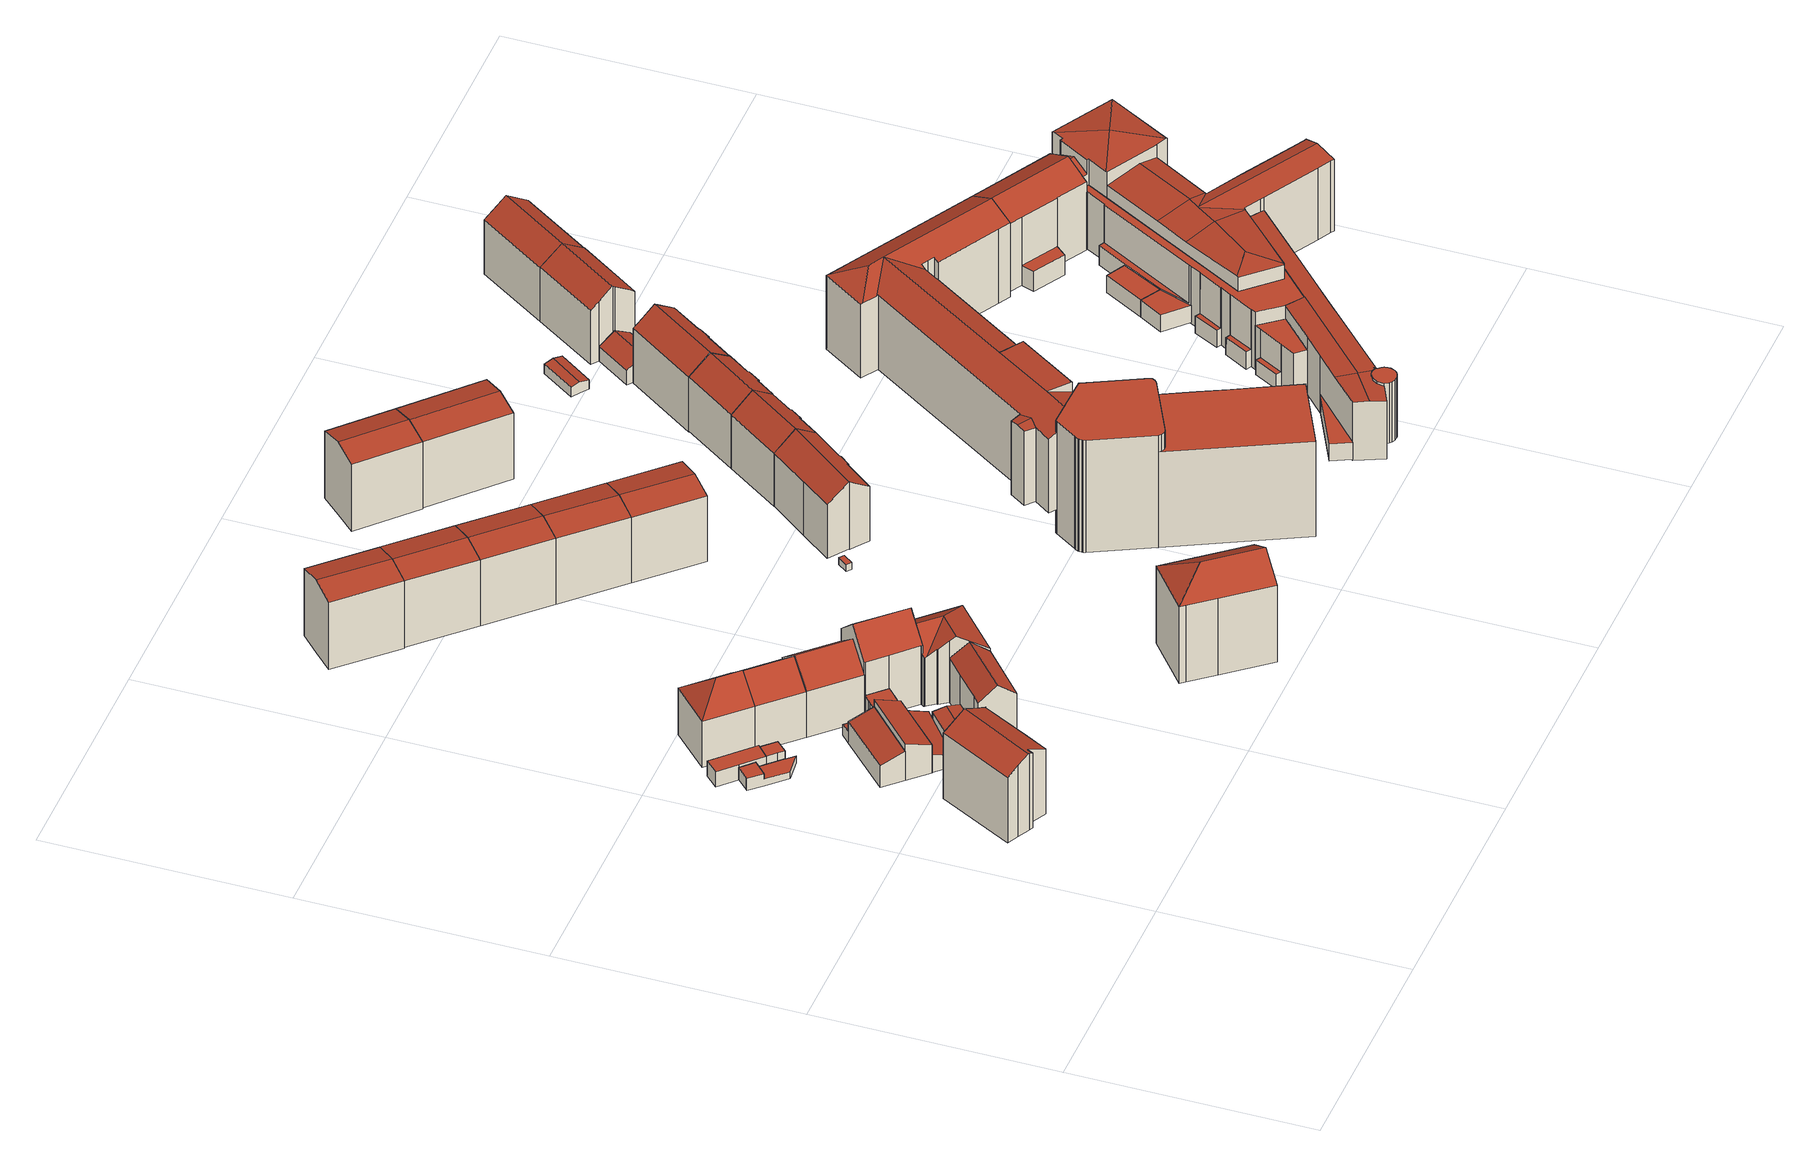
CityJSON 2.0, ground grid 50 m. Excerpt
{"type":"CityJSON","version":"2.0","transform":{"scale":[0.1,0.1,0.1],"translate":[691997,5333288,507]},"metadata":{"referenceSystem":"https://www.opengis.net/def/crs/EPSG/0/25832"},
"CityObjects":{
"building1":{"type":"Building","attributes":{"Gemeindeschluessel":"09162000","HoeheDach":"532.330","HoeheGrund":"514.260","Methode":"1000","NiedrigsteTraufeDesGebaeudes":"529.598","Geometrietyp2DReferenz":"3000","function":"31001_1000","roofType":"3100","measuredHeight":18.07,"storeysAboveGround":5},"geometry":[{"type":"MultiSurface","lod":"2","boundaries":[[[0,1,2,3,4,5]],[[6,7,2,1]],[[8,9,10,11,12,6,1,0,5,13,14,15,16,17,18]],[[19,20,21,18,17,16,15,22]],[[13,23,24,14]],[[12,25,7,6]],[[4,3,19,22,24,23]],[[10,9,8,18,21,26,27,28]],[[2,7,25,29,28,27,26,21,20,19,3]],[[11,10,28,29,25,12]],[[14,24,22,15]],[[5,4,23,13]]],"semantics":{"surfaces":[{"type":"WallSurface"},{"type":"GroundSurface"},{"type":"RoofSurface"}],"values":[0,0,1,0,0,0,2,0,2,0,0,0]}}]},
"building2":{"type":"Building","attributes":{"Gemeindeschluessel":"09162000","HoeheDach":"516.530","HoeheGrund":"513.660","Methode":"2000","NiedrigsteTraufeDesGebaeudes":"515.290","Geometrietyp2DReferenz":"3000","function":"51009_1610","roofType":"1000","measuredHeight":2.87},"geometry":[{"type":"MultiSurface","lod":"2","boundaries":[[[30,31,32,33]],[[34,35,36,37]],[[35,34,38,39,40,41,42]],[[39,38,43,44]],[[44,43,45,46]],[[47,48,49,50]],[[50,49,42,41]],[[32,31,51,45,43,38,34,37]],[[52,33,32,37,36,48,47]],[[33,52,47,50,41,40,39,44,46,53,30]],[[36,35,42,49,48]],[[53,51,31,30]],[[46,45,51,53]]],"semantics":{"surfaces":[{"type":"WallSurface"},{"type":"RoofSurface"},{"type":"GroundSurface"}],"values":[0,0,0,0,0,0,0,1,0,2,1,0,0]}}]},
"building3":{"type":"Building","attributes":{"Gemeindeschluessel":"09162000","HoeheDach":"517.113","HoeheGrund":"513.620","Methode":"1000","NiedrigsteTraufeDesGebaeudes":"517.113","Geometrietyp2DReferenz":"3000","function":"31001_2000","roofType":"1000","measuredHeight":3.49},"geometry":[{"type":"MultiSurface","lod":"2","boundaries":[[[54,55,56,57]],[[58,59,60,61,62,63]],[[57,56,64,65]],[[60,59,58,54,57,65,66]],[[58,63,55,54]],[[55,63,62,61,67,64,56]],[[66,67,61,60]],[[65,64,67,66]]],"semantics":{"surfaces":[{"type":"WallSurface"},{"type":"GroundSurface"},{"type":"RoofSurface"}],"values":[0,0,0,1,0,2,0,0]}}]},
"building4":{"type":"Building","attributes":{"Gemeindeschluessel":"09162000","HoeheDach":"517.128","HoeheGrund":"513.940","Methode":"1000","NiedrigsteTraufeDesGebaeudes":"517.128","Geometrietyp2DReferenz":"3000","function":"31001_2000","roofType":"1000","measuredHeight":3.19},"geometry":[{"type":"MultiSurface","lod":"2","boundaries":[[[68,69,70,71]],[[71,72,73,74,75,68]],[[63,76,61,75,74,73]],[[75,61,69,68]],[[77,70,69,61,76,63]],[[72,77,63,73]],[[71,70,77,72]]],"semantics":{"surfaces":[{"type":"WallSurface"},{"type":"GroundSurface"},{"type":"RoofSurface"}],"values":[0,1,0,0,2,0,0]}}]},
"building5":{"type":"Building","attributes":{"Gemeindeschluessel":"09162000","HoeheDach":"520.823","HoeheGrund":"513.960","Methode":"2000","NiedrigsteTraufeDesGebaeudes":"516.464","Geometrietyp2DReferenz":"3000","function":"31001_2000","roofType":"2100","measuredHeight":6.86},"geometry":[{"type":"MultiSurface","lod":"2","boundaries":[[[78,79,80,81,82]],[[81,80,83,84]],[[84,83,85,86]],[[87,88,86,85,89,90,91]],[[88,90,92,93]],[[87,91,90,88]],[[94,95,78,82]],[[89,85,83,80,79]],[[93,92,95,94]],[[79,78,90,89]],[[86,88,87,88,93,94,82,81,84]],[[92,90,91,90,78,95]]],"semantics":{"surfaces":[{"type":"WallSurface"},{"type":"RoofSurface"},{"type":"GroundSurface"}],"values":[0,0,0,0,0,0,0,1,0,0,2,1]}}]},
"building6":{"type":"Building","attributes":{"Gemeindeschluessel":"09162000","HoeheDach":"529.320","HoeheGrund":"513.860","Methode":"1000","NiedrigsteTraufeDesGebaeudes":"524.787","Geometrietyp2DReferenz":"3000","function":"31001_9998","roofType":"3200","measuredHeight":15.46,"storeysAboveGround":3},"geometry":[{"type":"MultiSurface","lod":"2","boundaries":[[[96,97,98,99,100]],[[101,102,103,104]],[[97,101,104,98]],[[99,105,106,100]],[[103,105,104]],[[98,104,105,99]],[[102,106,105,103]],[[97,96,100,106,102,101]]],"semantics":{"surfaces":[{"type":"GroundSurface"},{"type":"RoofSurface"},{"type":"WallSurface"}],"values":[0,1,2,2,1,2,1,2]}}]},
"building7":{"type":"Building","attributes":{"Gemeindeschluessel":"09162000","HoeheDach":"522.569","HoeheGrund":"513.960","Methode":"2000","NiedrigsteTraufeDesGebaeudes":"520.240","Geometrietyp2DReferenz":"3000","function":"31001_9998","roofType":"2100","measuredHeight":8.61,"storeysAboveGround":2},"geometry":[{"type":"MultiSurface","lod":"2","boundaries":[[[86,107,108,84]],[[109,110,111,112]],[[87,113,107,86]],[[112,111,114,115,88,116,93]],[[117,118,119,120]],[[121,122,118,117]],[[88,115,113,87]],[[121,117,120,123,124,93,116,88,87,86,84,125,126]],[[124,123,120,119,127,110,109]],[[127,119,118,122,128,129,108,107,113,115,114]],[[114,111,110,127]],[[124,109,112,93]],[[126,128,122,121]],[[84,108,129,125]],[[125,129,128,126]]],"semantics":{"surfaces":[{"type":"WallSurface"},{"type":"RoofSurface"},{"type":"GroundSurface"}],"values":[0,1,0,0,0,0,0,2,0,1,0,0,0,0,0]}}]},
"building8":{"type":"Building","attributes":{"Gemeindeschluessel":"09162000","HoeheDach":"518.300","HoeheGrund":"514.130","Methode":"2000","NiedrigsteTraufeDesGebaeudes":"516.178","Geometrietyp2DReferenz":"3000","function":"31001_2000","roofType":"2100","measuredHeight":4.17},"geometry":[{"type":"MultiSurface","lod":"2","boundaries":[[[130,131,132,133]],[[134,135,136,137]],[[138,136,135,132,131]],[[130,133,134,137,139]],[[137,136,138,139]],[[133,132,135,134]],[[139,138,131,130]]],"semantics":{"surfaces":[{"type":"WallSurface"},{"type":"RoofSurface"},{"type":"GroundSurface"}],"values":[0,0,1,2,0,0,0]}}]},
"building9":{"type":"Building","attributes":{"Gemeindeschluessel":"09162000","HoeheDach":"518.379","HoeheGrund":"514.440","Methode":"1000","NiedrigsteTraufeDesGebaeudes":"517.870","Geometrietyp2DReferenz":"3000","function":"31001_2000","roofType":"3100","measuredHeight":3.94},"geometry":[{"type":"MultiSurface","lod":"2","boundaries":[[[140,141,142,143]],[[144,145,146,147,148,149,150]],[[142,141,150,149,148,151]],[[150,141,140,144]],[[143,142,151,152,153]],[[153,152,151,148,147,146]],[[145,144,140,143,153,146]]],"semantics":{"surfaces":[{"type":"RoofSurface"},{"type":"GroundSurface"},{"type":"WallSurface"}],"values":[0,1,2,2,0,2,2]}}]},
"building10":{"type":"Building","attributes":{"Gemeindeschluessel":"09162000","HoeheDach":"529.159","HoeheGrund":"514.000","Methode":"1000","NiedrigsteTraufeDesGebaeudes":"524.653","Geometrietyp2DReferenz":"3000","function":"31001_1000","roofType":"3100","measuredHeight":15.16,"storeysAboveGround":3},"geometry":[{"type":"MultiSurface","lod":"2","boundaries":[[[154,155,156,157]],[[158,159,160,161,162,163]],[[164,157,156,162,161,160]],[[159,158,163,155,154,165]],[[165,154,157,164]],[[162,156,155,163]],[[159,165,164,160]]],"semantics":{"surfaces":[{"type":"RoofSurface"},{"type":"GroundSurface"},{"type":"WallSurface"}],"values":[0,1,2,2,0,2,2]}}]},
"building11":{"type":"Building","attributes":{"Gemeindeschluessel":"09162000","HoeheDach":"527.760","HoeheGrund":"514.426","Methode":"2000","NiedrigsteTraufeDesGebaeudes":"524.788","Geometrietyp2DReferenz":"3000","function":"31001_9998","roofType":"3100","measuredHeight":13.33,"storeysAboveGround":3},"geometry":[{"type":"MultiSurface","lod":"2","boundaries":[[[166,167,168,169,170,171]],[[144,166,171,150]],[[172,144,150,173,174,175]],[[176,177,169,168]],[[174,173,170,169,177]],[[166,144,172,167]],[[167,172,175,176,168]],[[174,177,176,175]],[[150,171,170,173]]],"semantics":{"surfaces":[{"type":"RoofSurface"},{"type":"WallSurface"},{"type":"GroundSurface"}],"values":[0,1,2,0,1,1,1,1,1]}}]},
"building12":{"type":"Building","attributes":{"Gemeindeschluessel":"09162000","HoeheDach":"529.534","HoeheGrund":"514.270","Methode":"1000","NiedrigsteTraufeDesGebaeudes":"525.095","Geometrietyp2DReferenz":"3000","function":"31001_9998","roofType":"3100","measuredHeight":15.26,"storeysAboveGround":3},"geometry":[{"type":"MultiSurface","lod":"2","boundaries":[[[178,179,180,181,182,183,184]],[[185,186,187,188,189]],[[183,190,191,184]],[[179,178,184,191,186,185]],[[186,191,190,187]],[[180,189,188,181]],[[179,185,189,180]],[[188,187,190,183,182,181]]],"semantics":{"surfaces":[{"type":"GroundSurface"},{"type":"RoofSurface"},{"type":"WallSurface"}],"values":[0,1,2,2,1,2,2,2]}}]},
"building13":{"type":"Building","attributes":{"Gemeindeschluessel":"09162000","HoeheDach":"532.960","HoeheGrund":"514.355","Methode":"2000","NiedrigsteTraufeDesGebaeudes":"528.042","Geometrietyp2DReferenz":"3000","function":"31001_9998","roofType":"3100","measuredHeight":18.61,"storeysAboveGround":3},"geometry":[{"type":"MultiSurface","lod":"2","boundaries":[[[192,193,194,195,196,197,198,199]],[[193,200,201,194]],[[195,202,203,196]],[[199,204,205,192]],[[197,206,207,198]],[[198,207,204,199]],[[194,201,208,202,195]],[[196,203,206,197]],[[192,205,209,200,193]],[[208,201,200,209]],[[204,207,206,203,202,208,209,205]]],"semantics":{"surfaces":[{"type":"GroundSurface"},{"type":"WallSurface"},{"type":"RoofSurface"}],"values":[0,1,1,1,1,1,1,1,1,2,2]}}]},
"building14":{"type":"Building","attributes":{"Gemeindeschluessel":"09162000","HoeheDach":"529.570","HoeheGrund":"514.400","Methode":"1000","NiedrigsteTraufeDesGebaeudes":"525.323","Geometrietyp2DReferenz":"3000","function":"31001_1000","roofType":"3100","measuredHeight":15.17,"storeysAboveGround":3},"geometry":[{"type":"MultiSurface","lod":"2","boundaries":[[[210,211,212,213]],[[194,214,215,216]],[[217,218,219,196]],[[220,221,174,222,223,224,225,173]],[[226,227,215,214,228]],[[229,230,218,217]],[[231,232,233,216,215,227]],[[173,225,211,210]],[[233,232,234,235,174,221,220,173,210,213,236,229,217,196,195,237,194,216]],[[222,238,239,240,231,227,226,241,223]],[[196,219,242,195]],[[238,222,174]],[[230,243,226,228,242,219,218]],[[242,228,214,194,237,195]],[[235,234,232,231,240,239]],[[235,239,238,174]],[[236,213,212,243,230,229]],[[212,211,225,224,223,241,226,243]]],"semantics":{"surfaces":[{"type":"WallSurface"},{"type":"RoofSurface"},{"type":"GroundSurface"}],"values":[0,0,0,0,1,0,0,0,2,1,0,0,1,0,0,0,0,1]}}]},
"building15":{"type":"Building","attributes":{"Gemeindeschluessel":"09162000","HoeheDach":"530.814","HoeheGrund":"513.840","Methode":"1000","NiedrigsteTraufeDesGebaeudes":"529.618","Geometrietyp2DReferenz":"3000","function":"31001_1000","roofType":"3100","measuredHeight":16.97,"storeysAboveGround":5},"geometry":[{"type":"MultiSurface","lod":"2","boundaries":[[[244,245,246,247,248,249]],[[250,251,249,248,247,252]],[[253,254,245,244]],[[247,246,255,252]],[[254,255,246,245]],[[251,250,252,255,254,253]],[[251,253,244,249]]],"semantics":{"surfaces":[{"type":"WallSurface"},{"type":"GroundSurface"},{"type":"RoofSurface"}],"values":[0,1,2,0,2,0,0]}}]},
"building16":{"type":"Building","attributes":{"Gemeindeschluessel":"09162000","HoeheDach":"536.580","HoeheGrund":"514.459","Methode":"2000","NiedrigsteTraufeDesGebaeudes":"532.482","Geometrietyp2DReferenz":"3000","function":"31001_9998","roofType":"3200","measuredHeight":22.12,"storeysAboveGround":6},"geometry":[{"type":"MultiSurface","lod":"2","boundaries":[[[256,257,258,259]],[[260,261,262]],[[263,261,264,265]],[[266,267,268,262]],[[266,262,261,263]],[[259,258,268,267]],[[256,259,267,266,263,265]],[[269,264,261,260]],[[268,258,257,269,260,262]],[[256,265,264,269,257]]],"semantics":{"surfaces":[{"type":"WallSurface"},{"type":"RoofSurface"},{"type":"GroundSurface"}],"values":[0,1,0,0,0,0,2,1,1,0]}}]},
"building17":{"type":"Building","attributes":{"Gemeindeschluessel":"09162000","HoeheDach":"530.833","HoeheGrund":"514.010","Methode":"1000","NiedrigsteTraufeDesGebaeudes":"529.594","Geometrietyp2DReferenz":"3000","function":"31001_1000","roofType":"3100","measuredHeight":16.82,"storeysAboveGround":5},"geometry":[{"type":"MultiSurface","lod":"2","boundaries":[[[270,271,272,273,274,275]],[[271,270,275,276,277,278]],[[277,276,255,254]],[[271,278,253,272]],[[253,254,255,274,273,272]],[[278,277,254,253]],[[274,255,276,275]]],"semantics":{"surfaces":[{"type":"GroundSurface"},{"type":"WallSurface"},{"type":"RoofSurface"}],"values":[0,1,2,1,1,2,1]}}]},
"building18":{"type":"Building","attributes":{"Gemeindeschluessel":"09162000","HoeheDach":"530.804","HoeheGrund":"514.060","Methode":"1000","NiedrigsteTraufeDesGebaeudes":"529.620","Geometrietyp2DReferenz":"3000","function":"31001_1000","roofType":"3100","measuredHeight":16.74,"storeysAboveGround":5},"geometry":[{"type":"MultiSurface","lod":"2","boundaries":[[[279,280,276,277]],[[281,282,283,280,279,284]],[[281,284,278,285]],[[284,279,277,278]],[[278,277,276,286,287,285]],[[282,281,285,287,286,283]],[[286,276,280,283]]],"semantics":{"surfaces":[{"type":"RoofSurface"},{"type":"WallSurface"},{"type":"GroundSurface"}],"values":[0,1,1,0,1,2,1]}}]},
"building19":{"type":"Building","attributes":{"Gemeindeschluessel":"09162000","HoeheDach":"530.835","HoeheGrund":"514.120","Methode":"1000","NiedrigsteTraufeDesGebaeudes":"529.610","Geometrietyp2DReferenz":"3000","function":"31001_1000","roofType":"3100","measuredHeight":16.71,"storeysAboveGround":5},"geometry":[{"type":"MultiSurface","lod":"2","boundaries":[[[288,289,280,279]],[[284,279,280,283,282,281]],[[290,291,292,289,288,293]],[[291,290,281,282,283,292]],[[283,280,289,292]],[[290,293,284,281]],[[293,288,279,284]]],"semantics":{"surfaces":[{"type":"RoofSurface"},{"type":"WallSurface"},{"type":"GroundSurface"}],"values":[0,1,1,2,1,1,0]}}]},
"building20":{"type":"Building","attributes":{"Gemeindeschluessel":"09162000","HoeheDach":"516.000","HoeheGrund":"514.440","Methode":"2000","NiedrigsteTraufeDesGebaeudes":"516.000","Geometrietyp2DReferenz":"3000","function":"51009_1610","roofType":"1000","measuredHeight":1.56},"geometry":[{"type":"MultiSurface","lod":"2","boundaries":[[[294,295,296,297]],[[298,297,296,299]],[[299,296,295,300]],[[301,294,297,298]],[[300,295,294,301]],[[298,299,300,301]]],"semantics":{"surfaces":[{"type":"RoofSurface"},{"type":"WallSurface"},{"type":"GroundSurface"}],"values":[0,1,1,1,1,2]}}]},
"building21":{"type":"Building","attributes":{"Gemeindeschluessel":"09162000","HoeheDach":"530.797","HoeheGrund":"514.170","Methode":"1000","NiedrigsteTraufeDesGebaeudes":"529.619","Geometrietyp2DReferenz":"3000","function":"31001_1000","roofType":"3100","measuredHeight":16.63,"storeysAboveGround":5},"geometry":[{"type":"MultiSurface","lod":"2","boundaries":[[[302,303,304,293]],[[305,306,307,308,309,310]],[[303,311,289,304]],[[293,304,289,309,308,307]],[[306,302,293,307]],[[309,289,311,310]],[[306,305,310,311,303,302]]],"semantics":{"surfaces":[{"type":"RoofSurface"},{"type":"GroundSurface"},{"type":"WallSurface"}],"values":[0,1,0,2,2,2,2]}}]},
"building22":{"type":"Building","attributes":{"Gemeindeschluessel":"09162000","HoeheDach":"530.025","HoeheGrund":"514.160","Methode":"1000","NiedrigsteTraufeDesGebaeudes":"526.577","Geometrietyp2DReferenz":"3000","function":"31001_1000","roofType":"3100","measuredHeight":15.87,"storeysAboveGround":4},"geometry":[{"type":"MultiSurface","lod":"2","boundaries":[[[312,313,314,315]],[[316,317,318,319]],[[320,321,322,323,324,318,317]],[[325,326,327,328,329,330]],[[331,332,330,329,328,314,313,333,334,321,320]],[[335,312,315,327,326,325,336,337,338,316,319,339,340,341,342,343]],[[343,334,333,335]],[[335,333,313,312]],[[318,324,323,340,339,319]],[[336,325,330,332,331,337]],[[322,341,340,323]],[[321,334,343,342,341,322]],[[315,314,328,327]],[[338,337,331,320,317,316]]],"semantics":{"surfaces":[{"type":"WallSurface"},{"type":"RoofSurface"},{"type":"GroundSurface"}],"values":[0,0,1,0,1,2,0,0,0,0,0,0,0,0]}}]},
"building23":{"type":"Building","attributes":{"Gemeindeschluessel":"09162000","HoeheDach":"530.468","HoeheGrund":"513.550","Methode":"1000","NiedrigsteTraufeDesGebaeudes":"529.196","Geometrietyp2DReferenz":"3000","function":"31001_1000","roofType":"3100","measuredHeight":16.92,"storeysAboveGround":5},"geometry":[{"type":"MultiSurface","lod":"2","boundaries":[[[344,345,346,347]],[[348,349,350,351,344,347]],[[349,348,347,346,352,353]],[[353,352,354,355]],[[355,354,345,344,351,350]],[[352,346,345,354]],[[349,353,355,350]]],"semantics":{"surfaces":[{"type":"WallSurface"},{"type":"GroundSurface"},{"type":"RoofSurface"}],"values":[0,1,0,2,0,2,0]}}]},
"building24":{"type":"Building","attributes":{"Gemeindeschluessel":"09162000","HoeheDach":"530.410","HoeheGrund":"513.730","Methode":"1000","NiedrigsteTraufeDesGebaeudes":"529.212","Geometrietyp2DReferenz":"3000","function":"31001_1000","roofType":"3100","measuredHeight":16.68,"storeysAboveGround":5},"geometry":[{"type":"MultiSurface","lod":"2","boundaries":[[[356,346,357,358]],[[353,359,346,356,360,361]],[[362,363,353,361]],[[358,357,364,365]],[[362,365,364,363]],[[365,362,361,360,356,358]],[[364,357,346,359]],[[363,364,359,353]]],"semantics":{"surfaces":[{"type":"WallSurface"},{"type":"GroundSurface"},{"type":"RoofSurface"}],"values":[0,0,0,0,0,1,2,2]}}]},
"building25":{"type":"Building","attributes":{"Gemeindeschluessel":"09162000","HoeheDach":"530.058","HoeheGrund":"514.100","Methode":"1000","NiedrigsteTraufeDesGebaeudes":"526.562","Geometrietyp2DReferenz":"3000","function":"31001_1000","roofType":"3100","measuredHeight":15.96,"storeysAboveGround":4},"geometry":[{"type":"MultiSurface","lod":"2","boundaries":[[[366,367,368,369]],[[370,368,367,371,372,373,374,375]],[[375,374,376,323]],[[377,371,367,366]],[[378,375,323,379]],[[380,372,371,377]],[[381,370,375,378]],[[382,373,372,380]],[[380,377,366,369,381,378,379,383,384,382]],[[374,373,382,384,383,376]],[[379,323,376,383]],[[369,368,370,381]]],"semantics":{"surfaces":[{"type":"WallSurface"},{"type":"RoofSurface"},{"type":"GroundSurface"}],"values":[0,1,1,0,0,0,0,0,2,0,0,0]}}]},
"building26":{"type":"Building","attributes":{"Gemeindeschluessel":"09162000","HoeheDach":"533.850","HoeheGrund":"507.552","Methode":"2000","NiedrigsteTraufeDesGebaeudes":"517.450","Geometrietyp2DReferenz":"3000","function":"31001_3000","roofType":"1000","measuredHeight":26.3,"storeysAboveGround":5},"geometry":[{"type":"MultiSurface","lod":"2","boundaries":[[[385,386,387,388]],[[389,390,391,392]],[[393,394,395,396]],[[397,398,390,389]],[[399,400,401,402]],[[403,404,386,385]],[[405,406,398,397]],[[407,408,409,410]],[[410,409,411,412]],[[413,414,415,416]],[[417,399,402,418,419,420,421,422,407,410,412,423,424,425,426,427,428,413,416,429,403,385,388,430,431]],[[388,387,432,430]],[[433,434,435,436,437]],[[392,391,438,401]],[[427,439,434,433,428]],[[426,440,439,427]],[[436,435,394,393]],[[424,441,442,425]],[[437,436,443,444]],[[430,432,445,431]],[[418,446,447,419]],[[429,444,443,404,403]],[[431,445,448,417]],[[437,444,415,414,433]],[[396,395,406,405]],[[447,446,438,391,390,398,406,395,394,435,434,439,440,442,441,449,411,409,408,450,451,452]],[[422,450,408,407]],[[423,449,441,424]],[[412,411,449,423]],[[421,451,450,422]],[[400,448,445,432,387,386,404,443,436,393,396,405,397,389,392,401]],[[425,442,440,426]],[[420,452,451,421]],[[419,447,452,420]],[[417,448,400,399]],[[416,415,444,429]],[[402,401,438,446,418]],[[428,433,414,413]]],"semantics":{"surfaces":[{"type":"WallSurface"},{"type":"GroundSurface"},{"type":"RoofSurface"}],"values":[0,0,0,0,0,0,0,0,0,0,1,0,0,0,0,0,0,0,0,0,0,0,0,2,0,2,0,0,0,0,2,0,0,0,0,0,0,0]}}]},
"building27":{"type":"Building","attributes":{"Gemeindeschluessel":"09162000","HoeheDach":"530.027","HoeheGrund":"514.100","Methode":"1000","NiedrigsteTraufeDesGebaeudes":"526.701","Geometrietyp2DReferenz":"3000","function":"31001_1000","roofType":"3100","measuredHeight":15.93,"storeysAboveGround":4},"geometry":[{"type":"MultiSurface","lod":"2","boundaries":[[[453,454,455,456,382,384,383,457,458,459]],[[456,460,461,382]],[[383,462,463,457]],[[464,465,459,458,457,463]],[[466,464,463,462]],[[461,460,467,468,469,465,464,466]],[[384,382,461,466,462,383]],[[453,469,468,454]],[[455,467,460,456]],[[454,468,467,455]],[[459,465,469,453]]],"semantics":{"surfaces":[{"type":"GroundSurface"},{"type":"WallSurface"},{"type":"RoofSurface"}],"values":[0,1,1,1,2,2,1,1,1,1,1]}}]},
"building28":{"type":"Building","attributes":{"Gemeindeschluessel":"09162000","HoeheDach":"519.080","HoeheGrund":"515.077","Methode":"2000","NiedrigsteTraufeDesGebaeudes":"519.080","Geometrietyp2DReferenz":"3000","function":"31001_3000","roofType":"1000","measuredHeight":4,"storeysAboveGround":1},"geometry":[{"type":"MultiSurface","lod":"2","boundaries":[[[470,471,472]],[[473,471,470,474]],[[475,473,474]],[[475,472,471,473]],[[474,470,472,475]]],"semantics":{"surfaces":[{"type":"RoofSurface"},{"type":"WallSurface"},{"type":"GroundSurface"}],"values":[0,1,2,1,1]}}]},
"building29":{"type":"Building","attributes":{"Gemeindeschluessel":"09162000","HoeheDach":"530.048","HoeheGrund":"513.790","Methode":"1000","NiedrigsteTraufeDesGebaeudes":"526.632","Geometrietyp2DReferenz":"3000","function":"31001_1000","roofType":"3100","measuredHeight":16.26,"storeysAboveGround":4},"geometry":[{"type":"MultiSurface","lod":"2","boundaries":[[[476,477,478,479]],[[480,481,482,483]],[[483,482,484,485]],[[481,480,486,487]],[[479,478,488,489]],[[490,491,492,493]],[[464,487,494,492,491]],[[493,492,494,495]],[[495,494,487,486]],[[489,488,496,497]],[[485,484,477,476]],[[485,476,479,489,497,498,490,493,495,486,480,483]],[[496,488,478,477,484,482,481,487,464]],[[498,497,496,464,491,490]]],"semantics":{"surfaces":[{"type":"WallSurface"},{"type":"RoofSurface"},{"type":"GroundSurface"}],"values":[0,0,0,0,0,0,1,0,0,0,0,2,1,0]}}]},
"building30":{"type":"Building","attributes":{"Gemeindeschluessel":"09162000","HoeheDach":"516.380","HoeheGrund":"513.810","Methode":"1000","NiedrigsteTraufeDesGebaeudes":"516.035","Geometrietyp2DReferenz":"3000","function":"51009_1610","roofType":"3100","measuredHeight":2.57},"geometry":[{"type":"MultiSurface","lod":"2","boundaries":[[[499,500,501,502,503,504]],[[505,500,499,506]],[[501,500,505,507]],[[507,508,509,503,502,501]],[[509,510,504,503]],[[508,507,505,506,510,509]],[[506,499,504,510]]],"semantics":{"surfaces":[{"type":"WallSurface"},{"type":"RoofSurface"},{"type":"GroundSurface"}],"values":[0,1,0,2,0,0,1]}}]},
"building31":{"type":"Building","attributes":{"name":"Grundschule am Mariahilfplatz","Gemeindeschluessel":"09162000","HoeheDach":"533.290","HoeheGrund":"513.300","Methode":"2000","NiedrigsteTraufeDesGebaeudes":"530.600","Geometrietyp2DReferenz":"3000","function":"31001_3020","roofType":"3100","measuredHeight":19.99,"storeysAboveGround":4},"geometry":[{"type":"MultiSurface","lod":"2","boundaries":[[[511,512,513,514]],[[515,516,517,518,519]],[[520,521,522]],[[523,524,525,526,527,528,529,530,531,532,533,534,535,520]],[[536,512,511,537,538]],[[539,538,537,523,520,522,540]],[[541,542,517,516]],[[525,543,544,526]],[[545,539,540,546]],[[547,532,531,548]],[[549,533,532,547]],[[550,551,552,553,554,555]],[[548,531,530,556]],[[557,558,514,513]],[[559,560,552,551]],[[561,562,563,564]],[[565,566,567,557,513,512,536,545,546,559,551,550,549,547,548,556,561,564,568,544,543,541,516,515,569,570,571,572]],[[562,529,528,573,563]],[[549,550,555,534,533]],[[523,574,575,576,577,519,518,578]],[[523,537,511,514,558,579,580,581,574]],[[582,578,518,517,542]],[[576,570,569,577]],[[559,546,540,522,521,560]],[[544,568,583,527,526]],[[554,553,535]],[[574,581,565,572,571,575]],[[568,564,563,573,583]],[[528,527,583,573]],[[515,519,577,569]],[[539,545,536,538]],[[567,579,558,557]],[[541,543,525,524,582,542]],[[524,523,578,582]],[[534,555,554,535]],[[566,580,579,567]],[[535,553,552,560,521,520]],[[565,581,580,566]],[[530,529,562,561,556]],[[570,576,575,571]]],"semantics":{"surfaces":[{"type":"WallSurface"},{"type":"RoofSurface"},{"type":"GroundSurface"}],"values":[0,0,0,1,0,1,0,0,0,0,0,0,0,0,0,0,2,1,0,1,1,1,0,0,0,0,0,0,1,0,0,0,0,1,1,0,1,0,0,0]}}]},
"building32":{"type":"Building","attributes":{"Gemeindeschluessel":"09162000","HoeheDach":"519.500","HoeheGrund":"514.010","Methode":"1000","NiedrigsteTraufeDesGebaeudes":"517.421","Geometrietyp2DReferenz":"3000","function":"31001_2000","roofType":"3100","measuredHeight":5.49},"geometry":[{"type":"MultiSurface","lod":"2","boundaries":[[[584,585,586,587,588,589]],[[590,591,589,588]],[[592,593,594,595,585,584,596]],[[597,595,594,598]],[[598,599,600,601,602,603,604,590,588,587,586,597]],[[602,601,600,592,596,605,606,603]],[[606,605,596,584,589,591,607]],[[598,594,593,599]],[[607,591,590,604]],[[586,585,595,597]],[[603,606,607,604]],[[599,593,592,600]]],"semantics":{"surfaces":[{"type":"WallSurface"},{"type":"RoofSurface"},{"type":"GroundSurface"}],"values":[0,0,1,0,2,0,1,0,0,0,0,0]}}]},
"building33":{"type":"Building","attributes":{"Gemeindeschluessel":"09162000","HoeheDach":"525.127","HoeheGrund":"515.185","Methode":"2000","NiedrigsteTraufeDesGebaeudes":"518.580","Geometrietyp2DReferenz":"3000","function":"31001_3017","roofType":"1000","measuredHeight":9.94,"storeysAboveGround":3},"geometry":[{"type":"MultiSurface","lod":"2","boundaries":[[[608,609,610,611,612,613]],[[614,615,613,616,617]],[[608,618,619,609]],[[613,615,618,608]],[[614,617,620,621]],[[622,611,610,623]],[[623,610,609,619]],[[616,613,612,624]],[[621,620,624,625]],[[625,624,612,611,622]],[[618,615,614,621,625,622,623,619]],[[616,624,620,617]]],"semantics":{"surfaces":[{"type":"RoofSurface"},{"type":"WallSurface"},{"type":"GroundSurface"}],"values":[0,1,1,1,1,1,1,1,1,1,2,0]}}]},
"building34":{"type":"Building","attributes":{"Gemeindeschluessel":"09162000","HoeheDach":"529.988","HoeheGrund":"514.000","Methode":"1000","NiedrigsteTraufeDesGebaeudes":"526.577","Geometrietyp2DReferenz":"3000","function":"31001_1000","roofType":"3100","measuredHeight":15.99,"storeysAboveGround":4},"geometry":[{"type":"MultiSurface","lod":"2","boundaries":[[[626,597,586,588,627,590,628,629,630,631]],[[597,626,632,633,634,586]],[[586,634,635,588]],[[636,637,638,639,640]],[[628,640,639,629]],[[631,641,632,626]],[[627,588,635,637,636,590]],[[635,634,633,632,641,638,637]],[[590,636,640,628]],[[638,641,631,630,629,639]]],"semantics":{"surfaces":[{"type":"GroundSurface"},{"type":"WallSurface"},{"type":"RoofSurface"}],"values":[0,1,1,2,1,1,1,2,1,1]}}]},
"building35":{"type":"Building","attributes":{"Gemeindeschluessel":"09162000","HoeheDach":"528.910","HoeheGrund":"514.780","Methode":"2000","NiedrigsteTraufeDesGebaeudes":"518.750","Geometrietyp2DReferenz":"3000","function":"31001_3017","roofType":"3100","measuredHeight":14.13,"storeysAboveGround":4},"geometry":[{"type":"MultiSurface","lod":"2","boundaries":[[[642,643,644,645,646]],[[643,647,648,649,644]],[[650,651,652,653]],[[654,655,656,657]],[[648,658,659,660,661,662,663,664,665,666,649]],[[667,668,669,670,671]],[[672,673,674,665,664,675,676]],[[677,678,679,680]],[[681,682,683,684]],[[685,686,687,688]],[[689,690,691,692]],[[666,693,694,695,646,645]],[[696,697,698,699]],[[684,683,700,701]],[[694,693,702]],[[667,671,703,704]],[[642,646,695,705]],[[706,707,708,709]],[[665,674,710,708,707,691,690,711,712,693,666]],[[692,691,707,706]],[[713,714,715,716]],[[717,718,719,720]],[[672,721,722,717,720,723,724,681,684,701,725,713,716,726,727,647,643,642,705,728,729,668,667,704,730,731,677,680,654,657,732,733,734,735,736,737,650,653,738,739,740,696,699,741,689,692,706,709,742,673]],[[739,743,744,740]],[[661,745,746,662]],[[660,747,745,661]],[[741,711,690,689]],[[748,749,750,751]],[[720,719,752,723]],[[688,753,754,755,756,685]],[[702,693,712,757]],[[663,758,675,664]],[[721,759,760,722]],[[709,708,710,742]],[[738,761,743,739]],[[762,727,726,763]],[[728,705,695,694,764]],[[725,765,714,713]],[[742,710,674,673]],[[654,680,679,751,750,655]],[[732,657,656,686,685,756]],[[716,715,763,726]],[[677,731,766,749,748,678]],[[659,767,747,660]],[[649,666,645,644]],[[729,768,669,668]],[[764,694,702,757,698,697,744,743,761,652,651,769,770,687,686,656,655,750,749,766,771,772,669,768]],[[724,773,682,681]],[[653,652,761,738]],[[701,700,765,725]],[[728,764,768,729]],[[730,704,703,774,772,771]],[[670,774,703,671]],[[670,669,772,774]],[[759,721,672,676]],[[741,699,698,757,712,711]],[[737,769,651,650]],[[736,770,769,737]],[[722,760,718,717]],[[740,744,697,696]],[[736,735,753,688,687,770]],[[759,676,675,758,746,745,747,767,762,763,715,714,765,700,683,682,773,752,719,718,760]],[[658,762,767,659]],[[730,771,766,731]],[[647,727,762,658,648]],[[734,754,753,735]],[[723,752,773,724]],[[732,756,755,733]],[[733,755,754,734]],[[748,751,679,678]],[[662,746,758,663]]],"semantics":{"surfaces":[{"type":"WallSurface"},{"type":"RoofSurface"},{"type":"GroundSurface"}],"values":[0,0,0,0,1,0,0,0,0,0,0,1,0,0,0,0,0,0,1,0,0,0,2,0,0,0,0,0,0,1,0,0,0,0,0,0,0,0,0,0,0,0,0,0,1,0,1,0,0,0,0,0,1,0,0,0,0,0,0,0,0,1,0,0,0,0,0,0,0,1,0]}}]},
"building36":{"type":"Building","attributes":{"Gemeindeschluessel":"09162000","HoeheDach":"519.150","HoeheGrund":"515.134","Methode":"2000","NiedrigsteTraufeDesGebaeudes":"519.150","Geometrietyp2DReferenz":"3000","function":"51009_1610","roofType":"1000","measuredHeight":4.02},"geometry":[{"type":"MultiSurface","lod":"2","boundaries":[[[775,776,777,778]],[[776,775,779,780]],[[777,781,782,778]],[[779,775,778,782]],[[780,779,782,781]],[[776,780,781,777]]],"semantics":{"surfaces":[{"type":"WallSurface"},{"type":"GroundSurface"},{"type":"RoofSurface"}],"values":[0,1,2,0,0,0]}}]},
"building37":{"type":"Building","attributes":{"Gemeindeschluessel":"09162000","HoeheDach":"529.984","HoeheGrund":"513.860","Methode":"1000","NiedrigsteTraufeDesGebaeudes":"526.508","Geometrietyp2DReferenz":"3000","function":"31001_1000","roofType":"3100","measuredHeight":16.12,"storeysAboveGround":4},"geometry":[{"type":"MultiSurface","lod":"2","boundaries":[[[783,784,785,786]],[[638,787,788,789]],[[785,784,787,638]],[[787,784,783,790,791,788]],[[792,786,785,638,789,793]],[[786,792,793,791,790,783]],[[793,789,788,791]]],"semantics":{"surfaces":[{"type":"WallSurface"},{"type":"RoofSurface"},{"type":"GroundSurface"}],"values":[0,1,1,0,0,2,0]}}]},
"building38":{"type":"Building","attributes":{"Gemeindeschluessel":"09162000","HoeheDach":"519.132","HoeheGrund":"515.054","Methode":"1000","NiedrigsteTraufeDesGebaeudes":"519.132","Geometrietyp2DReferenz":"3000","function":"31001_3065","roofType":"1000","measuredHeight":4.08,"storeysAboveGround":1},"geometry":[{"type":"MultiSurface","lod":"2","boundaries":[[[794,779,782,795]],[[779,780,781,782]],[[796,794,795,797]],[[780,779,794,796]],[[780,796,797,781]],[[781,797,795,782]]],"semantics":{"surfaces":[{"type":"WallSurface"},{"type":"GroundSurface"},{"type":"RoofSurface"}],"values":[0,0,0,1,0,2]}}]},
"building39":{"type":"Building","attributes":{"Gemeindeschluessel":"09162000","HoeheDach":"533.320","HoeheGrund":"514.635","Methode":"2000","NiedrigsteTraufeDesGebaeudes":"519.303","Geometrietyp2DReferenz":"3000","function":"31001_3065","roofType":"3100","measuredHeight":18.68,"storeysAboveGround":4},"geometry":[{"type":"MultiSurface","lod":"2","boundaries":[[[798,799,800,801]],[[802,803,804,805]],[[806,807,808,809,575]],[[810,811,812,804,803,807,806,813]],[[814,809,808,815]],[[805,804,812,816]],[[817,818,813,806,575,819]],[[802,815,808,807,803]],[[819,575,809,814]],[[802,805,816,820,821,822,818,817,819,814,815]],[[820,798,801,821]],[[822,810,813,818]],[[799,811,810,800]],[[820,816,812,811,799,798]],[[822,821,801,800,810]]],"semantics":{"surfaces":[{"type":"RoofSurface"},{"type":"WallSurface"},{"type":"GroundSurface"}],"values":[0,1,0,0,1,1,1,1,1,2,1,1,1,1,1]}}]},
"building40":{"type":"Building","attributes":{"name":"Landratsamt München","Gemeindeschluessel":"09162000","HoeheDach":"535.770","HoeheGrund":"514.532","Methode":"2000","NiedrigsteTraufeDesGebaeudes":"530.929","Geometrietyp2DReferenz":"3000","function":"31001_3017","roofType":"3500","measuredHeight":21.24,"storeysAboveGround":5},"geometry":[{"type":"MultiSurface","lod":"2","boundaries":[[[823,824,825,826,827]],[[828,829,830,831]],[[832,833,834,835]],[[836,837,838,839,840,841,842]],[[843,844,839,838]],[[845,846,847,848,849]],[[850,851,852,853,848,847,854]],[[855,856,857,858]],[[859,860,861,862]],[[863,864,826,825]],[[865,866,867,868]],[[869,870,871,872,866,865,873,874]],[[869,875,876,877,870]],[[878,844,843,879]],[[867,880,841,840]],[[846,881,882,883,854,847]],[[884,885,862,861]],[[886,887,837,836]],[[828,831,832,835,855,858,886,836,842,888,824,823,881,846,845,889,875,869,874,859,862,885,890]],[[889,891,876,875]],[[823,827,882,881]],[[824,888,851,850,863,825]],[[850,854,883,864,863]],[[831,830,833,832]],[[858,857,892,878,879,887,886]],[[892,857,856,834,833,830,829,893,894,895]],[[871,896,841,880,872]],[[885,884,897,890]],[[871,870,877,853,852,896]],[[893,829,828,890,897]],[[888,842,841,896,852,851]],[[866,872,880,867]],[[853,891,849,848]],[[884,861,860,873,865,868,894,893,897]],[[878,892,895,844]],[[887,879,843,838,837]],[[864,883,882,827,826]],[[845,849,891,889]],[[844,895,894,868,867,840,839]],[[874,873,860,859]],[[877,876,891,853]],[[835,834,856,855]]],"semantics":{"surfaces":[{"type":"WallSurface"},{"type":"RoofSurface"},{"type":"GroundSurface"}],"values":[0,0,0,0,1,0,1,0,0,1,1,0,0,1,1,0,0,0,2,0,0,0,0,0,0,1,0,0,1,0,0,1,1,1,1,1,1,0,1,0,1,0]}}]}
},
"vertices":[
[67,272,73],[68,272,73],[68,272,253],[67,272,253],[44,284,240],[44,284,73],[76,268,73],[76,268,249],[198,404,73],[146,304,73],[123,259,73],[122,259,73],[82,280,73],[19,296,73],[102,451,73],[150,428,73],[151,428,73],[172,417,73],[199,404,73],[151,428,253],[172,417,241],[199,404,227],[150,428,253],[19,296,226],[102,451,226],[82,280,249],[198,404,227],[146,304,226],[123,259,226],[122,259,226],
[115,742,67],[115,742,83],[68,737,83],[68,737,67],[59,801,83],[59,801,95],[32,775,95],[32,775,83],[74,786,83],[74,786,67],[59,801,67],[34,825,67],[34,825,95],[90,770,83],[90,770,67],[101,759,83],[101,759,67],[8,800,67],[8,800,95],[10,802,95],[10,802,67],[100,758,83],[32,775,67],[100,758,67],
[34,825,66],[34,825,101],[0,858,101],[0,858,66],[74,786,66],[91,802,66],[97,807,66],[97,807,101],[91,802,101],[74,786,101],[25,883,101],[25,883,66],[100,810,66],[100,810,101],
[123,781,69],[123,781,101],[101,759,101],[101,759,69],[90,770,69],[74,786,69],[81,793,69],[97,807,69],[81,793,101],[90,770,101],
[199,671,120],[199,671,98],[217,689,95],[217,689,70],[199,671,70],[254,651,95],[254,651,70],[251,648,95],[251,648,70],[235,633,70],[235,634,70],[235,634,98],[235,634,138],[235,633,138],[131,536,138],[131,536,70],[96,572,70],[96,572,120],
[153,860,69],[115,823,69],[41,899,69],[117,973,69],[191,897,69],[115,823,178],[153,860,223],[116,898,223],[41,899,178],[117,973,178],[191,897,178],
[251,648,132],[254,651,132],[168,497,136],[270,595,136],[234,633,156],[131,536,156],[235,633,132],[234,633,132],[235,634,132],[234,633,70],[269,598,70],[269,598,132],[271,596,132],[271,596,70],[282,610,70],[282,610,132],[270,595,70],[168,497,70],[267,663,70],[301,628,70],[270,595,132],[301,628,132],[267,663,132],
[168,497,71],[168,497,113],[271,596,113],[271,596,71],[309,554,71],[309,554,92],[292,541,93],[292,541,71],[196,468,98],[196,468,71],
[281,457,109],[329,500,109],[310,520,114],[262,478,114],[281,457,74],[262,478,74],[243,499,74],[250,505,74],[292,541,74],[310,520,74],[329,500,74],[292,541,109],[250,505,109],[243,499,109],
[225,786,222],[263,823,177],[191,897,177],[153,860,222],[225,786,70],[187,749,70],[115,823,70],[153,860,70],[191,897,70],[263,823,70],[115,823,177],[187,749,177],
[281,457,178],[262,441,178],[288,412,208],[391,504,208],[369,535,178],[329,500,178],[262,441,74],[369,535,74],[413,472,74],[313,384,74],[313,384,178],[413,472,178],
[306,701,73],[266,664,73],[185,747,73],[187,749,73],[224,785,73],[263,823,73],[345,738,73],[266,664,181],[306,701,225],[224,785,225],[187,749,183],[185,747,181],[263,823,181],[345,738,181],
[266,664,74],[345,738,74],[426,655,74],[348,580,74],[346,581,74],[345,583,74],[301,628,74],[267,663,74],[345,738,210],[426,655,210],[348,580,210],[346,581,211],[267,663,210],[266,664,210],[345,583,211],[301,628,210],[387,617,260],[306,701,260],
[356,554,74],[356,554,202],[356,555,202],[356,555,74],[426,655,183],[515,564,183],[515,564,74],[341,576,74],[341,576,189],[346,581,194],[370,533,74],[376,525,74],[413,472,184],[376,525,226],[370,533,219],[369,535,218],[425,567,226],[515,562,184],[382,612,226],[342,574,74],[342,574,188],[514,561,183],[514,561,74],[515,562,74],[422,480,74],[416,474,74],[344,572,74],[382,612,74],[413,472,183],[416,474,183],[422,480,183],[378,526,226],[348,580,194],[344,572,188],
[80,1640,226],[119,1678,238],[158,1716,226],[158,1716,68],[119,1678,68],[80,1640,68],[225,1569,68],[185,1531,68],[264,1607,68],[185,1531,226],[225,1569,238],[264,1607,226],
[682,10,75],[682,10,255],[610,99,255],[610,99,75],[651,149,296],[660,238,255],[562,158,255],[660,238,75],[780,90,255],[780,90,75],[562,158,75],[570,148,75],[570,148,255],[731,50,296],
[330,1460,70],[291,1421,70],[185,1531,70],[225,1569,70],[264,1607,70],[370,1498,70],[370,1498,226],[330,1460,238],[291,1421,226],
[436,1351,238],[475,1389,226],[397,1312,71],[436,1351,71],[475,1389,71],[397,1312,226],[291,1421,71],[370,1498,71],[330,1460,71],
[542,1241,238],[581,1280,226],[502,1203,71],[542,1241,71],[581,1280,71],[502,1203,226],
[674,836,90],[689,856,90],[679,863,90],[664,843,90],[664,843,74],[679,863,74],[689,856,74],[674,836,74],
[608,1094,226],[647,1132,238],[542,1242,238],[647,1132,72],[608,1094,72],[502,1203,72],[542,1242,72],[581,1280,72],[687,1171,72],[687,1171,226],
[835,915,72],[835,915,196],[817,893,197],[817,893,72],[691,890,72],[691,890,197],[740,953,197],[740,953,72],[730,861,230],[844,1006,230],[843,1006,230],[802,1033,196],[781,1006,196],[765,834,72],[766,835,72],[813,895,72],[813,895,200],[766,835,200],[765,834,200],[730,860,230],[740,853,221],[832,918,199],[881,980,199],[832,918,72],[740,853,72],[730,860,72],[730,861,72],[781,1006,72],[802,1033,72],[843,1006,72],[844,1006,72],[881,980,72],
[553,1819,65],[553,1819,222],[659,1719,222],[659,1719,65],[622,1679,65],[584,1639,65],[478,1739,65],[516,1779,65],[622,1679,235],[584,1639,222],[516,1779,235],[478,1739,222],
[659,1719,67],[796,1591,222],[796,1591,67],[622,1679,234],[622,1679,67],[584,1639,67],[720,1511,67],[720,1511,222],[758,1551,234],[758,1551,67],
[914,1021,71],[914,1021,196],[911,1023,199],[911,1023,71],[881,980,198],[932,1046,196],[929,1049,199],[960,1093,199],[922,1118,231],[843,1006,231],[880,1145,196],[932,1046,71],[843,1006,71],[802,1033,71],[929,1049,71],[881,980,71],[960,1093,71],[880,1145,71],[922,1118,71],
[1222,296,6],[1222,296,230],[1249,242,230],[1249,242,6],[1015,351,230],[1015,351,269],[1009,353,269],[1009,353,230],[1157,425,230],[1157,425,269],[1155,420,269],[1155,420,230],[1021,351,230],[1021,351,269],[1132,98,6],[1132,98,230],[1005,358,230],[1005,358,6],[1195,352,6],[1195,352,230],[1150,415,230],[1150,415,269],[945,494,6],[945,494,269],[947,498,269],[947,498,6],[949,501,269],[949,501,6],[1163,445,6],[1163,445,105],[1172,427,105],[1172,427,6],[1244,153,6],[945,478,6],[944,483,6],[944,486,6],[944,490,6],[945,492,6],[979,547,6],[981,550,6],[1030,549,6],[1099,547,6],[1105,535,6],[1152,439,6],[1161,421,6],[1282,175,6],[1283,172,6],[1282,175,230],[1152,439,105],[1152,439,269],[1156,431,269],[1156,431,230],[1156,431,105],[1005,358,269],[1105,535,269],[1099,547,269],[981,550,269],[1030,549,269],[1161,421,230],[1161,421,105],[1283,172,230],[945,478,269],[944,483,269],[1244,153,230],[979,547,269],[945,492,269],[944,490,269],[944,486,269],
[1006,1159,71],[1009,1157,71],[991,1131,71],[987,1132,71],[957,1256,71],[999,1229,71],[1037,1204,71],[987,1132,200],[960,1093,200],[880,1145,197],[957,1256,197],[999,1229,230],[1037,1204,200],[922,1118,230],[991,1131,197],[1009,1157,197],[1006,1159,200],
[1280,79,121],[1391,182,121],[1261,118,121],[1391,182,81],[1280,79,81],[1261,118,81],
[1096,1283,68],[1096,1283,196],[1080,1260,197],[1080,1260,68],[1104,1369,68],[1104,1369,226],[1136,1348,199],[1136,1348,68],[1094,1287,199],[1094,1287,68],[1098,1373,68],[1098,1373,230],[1077,1261,199],[1077,1261,68],[957,1256,68],[957,1256,196],[1057,1400,196],[1057,1400,68],[1075,1388,211],[1075,1388,68],[1037,1204,199],[1037,1204,68],[999,1229,68],
[1046,1552,94],[1062,1540,90],[1062,1540,68],[1046,1552,68],[1029,1563,68],[1029,1563,90],[1013,1470,90],[997,1482,94],[1013,1470,68],[997,1482,68],[981,1493,68],[981,1493,90],
[1360,947,242],[1360,947,63],[1373,940,63],[1373,940,242],[1320,1079,63],[1277,1103,63],[1277,1103,236],[1278,1102,236],[1320,1079,236],[1141,717,263],[1191,689,259],[1191,689,237],[1332,1011,263],[1250,995,236],[1253,993,238],[1015,631,237],[1014,632,236],[1008,606,240],[987,590,236],[964,557,236],[979,547,244],[981,550,244],[1030,549,262],[1031,549,263],[1063,597,263],[1353,937,63],[1354,938,237],[1353,937,237],[1334,908,237],[1335,908,237],[1219,1015,63],[1219,1015,236],[1253,993,63],[1015,631,63],[1334,908,63],[1335,908,63],[981,550,63],[979,547,63],[1030,549,63],[1099,547,63],[1110,568,63],[1110,568,260],[1108,563,260],[1108,563,238],[1099,547,237],[964,557,63],[1386,932,63],[1386,932,242],[1111,567,63],[1111,567,260],[987,591,63],[987,591,236],[970,607,236],[970,607,63],[1534,838,63],[1509,852,63],[1381,923,63],[992,640,63],[1405,1031,63],[1561,944,63],[1586,930,63],[1561,884,63],[981,624,239],[1560,883,263],[1586,930,236],[1561,944,236],[1405,1031,236],[1299,1029,263],[1381,923,237],[1509,852,237],[1534,838,237],[1221,1013,237],[992,640,236],
[1124,1460,125],[1125,1459,124],[1125,1459,70],[1124,1460,70],[1121,1462,70],[1121,1462,123],[1095,1480,70],[1095,1480,104],[1075,1388,125],[1098,1373,108],[1104,1369,104],[1153,1440,104],[1075,1389,125],[1153,1440,70],[1104,1369,70],[1098,1373,70],[1075,1388,70],[1075,1389,70],[1066,1395,70],[1057,1400,70],[1046,1408,70],[1066,1395,119],[1057,1400,112],[1046,1408,104],
[1417,243,181],[1435,224,181],[1507,292,181],[1470,338,181],[1462,324,181],[1434,274,181],[1424,280,82],[1434,274,82],[1434,274,116],[1424,280,116],[1417,243,82],[1435,224,82],[1452,330,116],[1452,330,82],[1470,338,82],[1507,292,82],[1462,324,116],[1462,324,82],
[1161,1434,70],[1120,1463,70],[1080,1491,70],[1167,1621,70],[1208,1593,70],[1249,1564,70],[1161,1434,196],[1153,1440,203],[1125,1459,226],[1121,1462,230],[1095,1480,209],[1120,1463,230],[1208,1593,230],[1167,1621,196],[1080,1491,196],[1249,1564,196],
[1391,182,78],[1280,79,78],[1280,79,214],[1341,136,213],[1391,182,213],[1306,22,78],[1306,22,213],[1293,51,216],[1696,747,78],[1696,747,213],[1702,758,213],[1702,758,78],[1544,471,78],[1544,471,213],[1556,493,213],[1556,493,78],[1347,42,212],[1346,43,213],[1347,57,214],[1354,67,214],[1365,74,214],[1375,75,214],[1384,71,213],[1385,72,213],[1362,99,216],[1465,353,78],[1475,347,78],[1475,347,213],[1475,347,118],[1465,353,118],[1383,70,78],[1391,78,78],[1391,78,213],[1384,71,219],[1383,70,219],[1506,426,78],[1506,426,118],[1533,477,118],[1533,477,78],[1384,31,78],[1384,31,219],[1379,28,219],[1379,28,78],[1558,499,124],[1558,499,213],[1671,704,213],[1671,704,124],[1755,423,78],[1755,423,213],[1655,327,213],[1655,327,78],[1539,266,216],[1506,292,213],[1435,224,213],[1579,320,78],[1579,320,213],[1714,446,213],[1714,446,78],[1373,26,219],[1373,26,78],[1539,266,213],[1493,403,118],[1493,403,78],[1435,224,78],[1570,246,78],[1570,246,213],[1526,204,213],[1526,204,78],[1394,76,212],[1747,428,214],[1724,441,216],[1361,27,78],[1361,27,219],[1356,30,219],[1356,30,78],[1393,52,78],[1393,52,219],[1393,46,219],[1393,46,78],[1389,63,78],[1392,58,78],[1391,40,78],[1388,35,78],[1367,26,78],[1351,34,78],[1347,42,78],[1507,292,78],[1470,338,78],[1503,398,78],[1516,420,78],[1568,527,78],[1580,562,78],[1625,648,78],[1660,710,78],[1673,703,78],[1697,747,78],[1716,751,78],[1691,706,78],[1516,387,78],[1747,428,78],[1394,76,78],[1691,706,213],[1516,387,213],[1354,67,219],[1365,74,219],[1347,57,219],[1515,421,118],[1515,421,213],[1543,471,213],[1543,471,118],[1391,40,219],[1660,710,124],[1625,648,124],[1580,562,124],[1568,527,124],[1724,441,213],[1375,75,219],[1389,63,219],[1392,58,219],[1716,751,213],[1347,42,219],[1351,34,219],[1507,292,213],[1367,26,219],[1516,420,213],[1346,43,219],[1470,338,213],[1697,747,213],[1673,703,213],[1503,398,213],[1502,398,213],[1388,35,219],[1502,398,118],
[1511,536,81],[1556,493,81],[1556,493,121],[1511,536,121],[1539,585,81],[1580,562,81],[1580,562,121],[1539,585,121],
[1346,1709,69],[1346,1709,195],[1249,1564,195],[1249,1564,69],[1305,1737,230],[1264,1765,195],[1167,1621,195],[1305,1737,69],[1264,1765,69],[1208,1593,69],[1167,1621,69],
[1586,669,81],[1586,669,121],[1625,648,81],[1625,648,121],
[1614,761,123],[1632,782,123],[1558,824,123],[1549,797,123],[1702,758,76],[1702,758,242],[1696,747,236],[1696,747,76],[1560,884,263],[1723,793,263],[1742,822,245],[1751,838,236],[1558,824,236],[1632,782,236],[1633,783,236],[1534,838,236],[1751,838,76],[1742,822,76],[1633,783,76],[1561,884,76],[1534,838,76],[1586,930,76],[1614,761,76],[1549,797,76],[1558,824,76],
[1742,822,75],[1702,758,75],[1702,758,239],[1722,790,258],[1742,822,240],[1904,340,75],[1904,340,243],[1897,345,243],[1897,345,75],[1869,360,75],[1869,360,243],[1755,423,243],[1755,423,75],[1516,387,75],[1516,387,246],[1518,391,247],[1584,513,244],[1624,584,243],[1691,706,243],[1691,706,75],[1584,398,253],[1647,480,253],[1768,840,75],[1755,815,75],[1755,815,275],[1766,836,275],[1768,840,274],[1713,752,274],[1716,751,274],[1692,709,274],[1792,738,288],[1750,818,274],[1747,428,75],[1747,428,243],[1714,446,243],[1714,446,75],[1806,483,75],[1806,483,245],[1908,426,244],[1908,426,75],[1713,752,239],[1732,785,258],[1728,527,245],[1729,528,245],[1693,546,253],[1677,523,253],[1797,648,75],[1797,648,274],[1797,647,274],[1797,647,245],[1727,526,245],[1727,526,75],[1821,636,75],[1821,636,274],[1820,637,274],[1711,444,242],[1582,322,247],[1760,667,253],[1749,819,75],[1749,819,240],[1750,818,240],[1934,412,244],[1934,412,75],[1579,320,75],[1579,320,246],[1716,751,75],[1895,769,75],[1941,408,75],[1895,769,274],[1712,444,242],[1926,381,253],[1676,523,253],[1676,522,253],[1691,706,274],[1941,408,244]
]}
